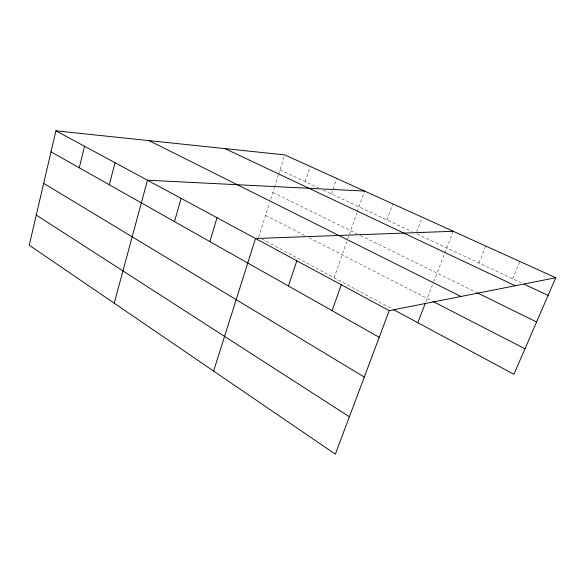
<?xml version="1.0" encoding="UTF-8"?>
<svg xmlns="http://www.w3.org/2000/svg" width="585" height="585" viewBox="0 0 585 585"><rect width="100%" height="100%" fill="white"/><g stroke="black" fill="none" stroke-linecap="round" stroke-linejoin="round"><path stroke-width="0.44" stroke-dasharray="2.92 2.19" d="M258.636 237.254L269.605 202.659M270.687 199.266L274.219 188.129M274.489 187.258L278.35 175.09M278.628 174.22L284.756 154.893M305.18 181.657L310.174 166.418M331.49 193.979L336.741 178.462M334.152 277.795L356.916 212.816M357.208 211.96L364.535 191.061M386.934 219.938L392.754 203.858M416.783 231.989L422.304 217.247M425.887 301.838L433.426 282.409M433.756 281.56L444.52 253.831M444.841 252.991L453.265 231.287M478.91 263.009L485.747 246.014M512.643 278.804L519.868 261.48M280.003 169.869L318.335 187.822M323.271 190.125L412.103 231.726M416.995 234.015L521.71 283.045M272.837 192.472L357.128 233.861M360.36 235.448L476.702 292.566M265.575 215.382L304.375 235.338M309.158 237.802L432.754 301.363M261.846 238.98L391.796 308.741"/><path stroke-width="0.88" d="M555.75 277.743L284.756 154.893L55.904 130.828L29.25 245.203L335.344 454.172L389.237 310.642L555.75 277.743L513.908 374.298L393.376 309.589M79.275 167.8L84.54 146.279M109.329 184.78L115.004 162.71M114.221 303.213L147.471 180.224L364.535 191.061M174.498 221.605L181.109 198.366M209.891 241.612L217.042 217.752M213.613 371.065L255.513 238.505L453.265 231.287M288.405 285.977L296.822 260.786M332.104 310.672L341.267 284.763M417.785 322.693L425.236 303.505M524.182 284.208L548.101 295.403M224.969 148.605L515.283 285.743M477.514 292.961L536.584 321.969M149.021 140.619L460.907 296.485M433.543 301.772L524.964 348.792M55.904 130.828L389.237 310.642M51.012 151.829L379.226 337.304M43.67 183.346L364.294 377.062M36.27 215.09L349.384 416.776"/></g></svg>
